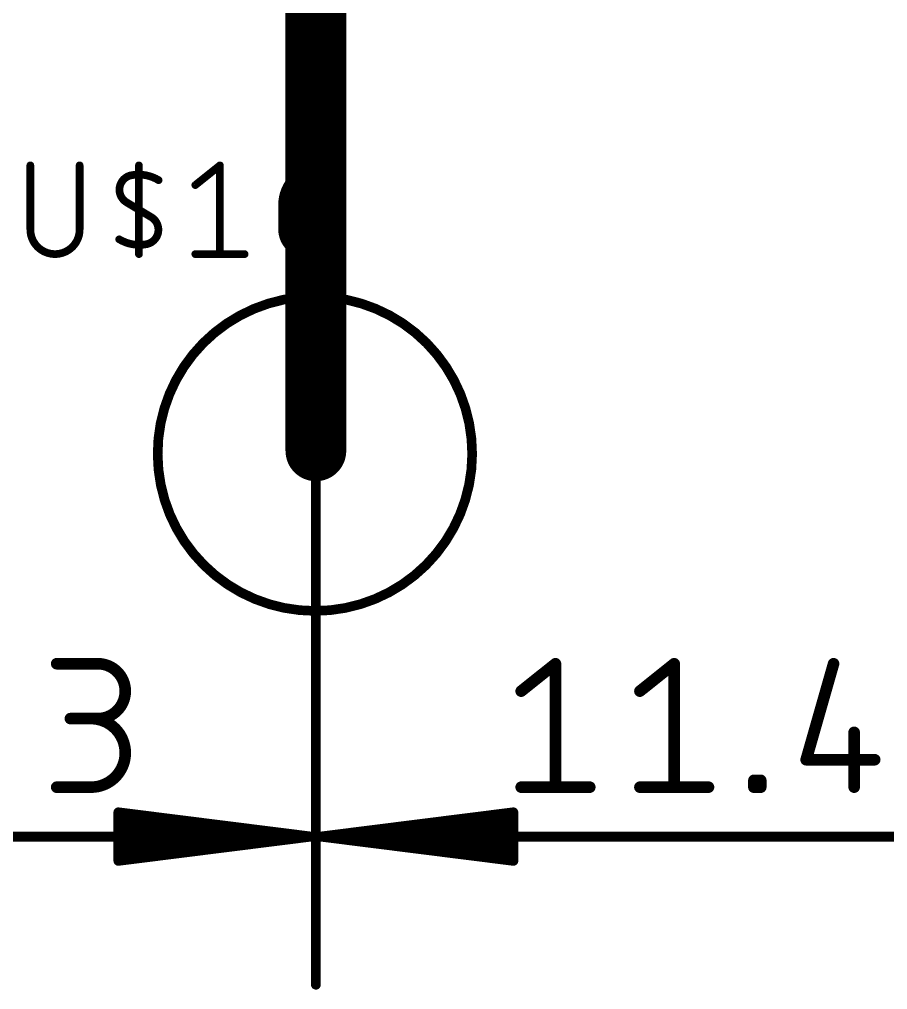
# Model space of a CAD drawing. Extents: x 1 to 105, y 18 to 66.
# Drawn here: x 50.71 to 62.14, y 18.3 to 31.08 of the extents above; entities that cross this region are included whole.
import ezdxf

# ---------------------------------------------------------------- set-up
doc = ezdxf.new("R2010")
doc.units = 0
for name, color, linetype in [('1', 12, 'CONTINUOUS'), ('17', 122, 'CONTINUOUS'), ('20', 31, 'CONTINUOUS'), ('23', 53, 'CONTINUOUS'), ('25', 251, 'CONTINUOUS'), ('29', 251, 'CONTINUOUS'), ('30', 251, 'CONTINUOUS'), ('4', 41, 'CONTINUOUS'), ('44', 251, 'CONTINUOUS')]:
    doc.layers.add(name, color=color, linetype=linetype)

# ---------------------------------------------------------------- blocks, each defined once
blk = doc.blocks.new('ROUNDP')
at = {"const_width": 0.5}
blk.add_lwpolyline([(0, -0.25, 1), (0, 0.25, 1), (0, -0.25)], format="xyb", dxfattribs=at)

msp = doc.modelspace()

# ---------------------------------------------------------------- linework, layer by layer
at = {"layer": '1'}
for points, const_width in [([(54.5846, 27.432, 326.0155), (54.61, 27.432)], 0.127), ([(54.6102, 27.4637, 1), (54.6098, 27.4003)], 0.0635), ([(54.5848, 27.4003, 1), (54.5844, 27.4637)], 0.0635), ([(54.6425, 25.4, 1), (54.5775, 25.4)], 0.065), ([(54.6425, 25.4, 1), (54.5775, 25.4)], 0.065), ([(51.1975, 22.6344, 1), (51.1975, 22.5582)], 0.0762), ([(51.7393, 21.8738, 1), (51.7393, 22.5963)], 0.1524), ([(51.7393, 22.6344, 1), (51.7393, 22.5582)], 0.0762), ([(51.7393, 22.5582, 1), (51.7393, 22.6344)], 0.0762), ([(57.8025, 22.5963, 1), (57.7263, 22.5963)], 0.0762), ([(57.7882, 22.5665, 1), (57.7406, 22.6261)], 0.0762), ([(59.3656, 22.5963, 1), (59.2894, 22.5963)], 0.0762), ([(59.3513, 22.5665, 1), (59.3037, 22.6261)], 0.0762), ([(61.4622, 22.5858, 1), (61.389, 22.6068)], 0.0762), ([(57.289, 22.2648, 1), (57.3367, 22.2053)], 0.0762), ([(58.8522, 22.2648, 1), (58.8998, 22.2053)], 0.0762), ([(51.3781, 21.9119, 1), (51.3781, 21.8357)], 0.0762), ([(51.649, 20.9707, 1), (51.649, 21.8738)], 0.1524), ([(51.649, 21.9119, 1), (51.649, 21.8357)], 0.0762), ([(51.7393, 21.9119, 1), (51.7393, 21.8357)], 0.0762), ([(51.7393, 21.8357, 1), (51.7393, 21.9119)], 0.0762), ([(61.7346, 21.6932, 1), (61.6584, 21.6932)], 0.0762), ([(61.0643, 21.37, 1), (61.0643, 21.2938)], 0.0762), ([(61.0277, 21.3424, 1), (61.101, 21.3215)], 0.0762), ([(61.9674, 21.2938, 1), (61.9674, 21.37)], 0.0762), ([(60.4147, 21.061, 1), (60.3385, 21.061)], 0.0762), ([(60.3766, 21.0991, 1), (60.3766, 21.0229)], 0.0762), ([(60.505, 21.061, 1), (60.4288, 21.061)], 0.0762), ([(60.4669, 21.0229, 1), (60.4669, 21.0991)], 0.0762), ([(51.1975, 21.0088, 1), (51.1975, 20.9326)], 0.0762), ([(51.649, 21.0088, 1), (51.649, 20.9326)], 0.0762), ([(51.649, 20.9326, 1), (51.649, 21.0088)], 0.0762), ([(57.3129, 21.0088, 1), (57.3129, 20.9326)], 0.0762), ([(57.7263, 20.9707, 1), (57.8025, 20.9707)], 0.0762), ([(58.216, 20.9326, 1), (58.216, 21.0088)], 0.0762), ([(58.876, 21.0088, 1), (58.876, 20.9326)], 0.0762), ([(59.2894, 20.9707, 1), (59.3656, 20.9707)], 0.0762), ([(59.7791, 20.9326, 1), (59.7791, 21.0088)], 0.0762), ([(60.3766, 21.0088, 1), (60.3766, 20.9326)], 0.0762), ([(60.3385, 20.9707, 1), (60.4147, 20.9707)], 0.0762), ([(60.4288, 20.9707, 1), (60.505, 20.9707)], 0.0762), ([(60.4669, 20.9326, 1), (60.4669, 21.0088)], 0.0762), ([(61.6584, 20.9707, 1), (61.7346, 20.9707)], 0.0762), ([(52.0141, 20.6715, 1), (52.0059, 20.607)], 0.065), ([(52.0425, 20.6392, 1), (51.9775, 20.6392)], 0.065), ([(57.2425, 20.6392, 1), (57.1775, 20.6392)], 0.065), ([(57.2141, 20.607, 1), (57.2059, 20.6715)], 0.065), ([(52.0133, 20.6123, 1), (52.0067, 20.5477)], 0.065), ([(57.2133, 20.5477, 1), (57.2067, 20.6123)], 0.065), ([(52.0117, 20.4825, 1), (52.0083, 20.4175)], 0.065), ([(57.2117, 20.4175, 1), (57.2083, 20.4825)], 0.065), ([(54.5491, 20.2878, 1), (54.5409, 20.3522)], 0.065), ([(54.5409, 20.2878, 1), (54.5491, 20.3522)], 0.065), ([(54.5483, 20.2877, 1), (54.5417, 20.3523)], 0.065), ([(54.5417, 20.2877, 1), (54.5483, 20.3523)], 0.065), ([(54.5433, 20.2875, 1), (54.5467, 20.3525)], 0.065), ([(54.5467, 20.2875, 1), (54.5433, 20.3525)], 0.065), ([(54.545, 20.2875, 1), (54.545, 20.3525)], 0.065), ([(54.675, 20.3525, 1), (54.675, 20.2875)], 0.065), ([(54.6791, 20.3522, 1), (54.6709, 20.2878)], 0.065), ([(54.6733, 20.3525, 1), (54.6767, 20.2875)], 0.065), ([(54.6767, 20.3525, 1), (54.6733, 20.2875)], 0.065), ([(54.6783, 20.3523, 1), (54.6717, 20.2877)], 0.065), ([(54.6717, 20.3523, 1), (54.6783, 20.2877)], 0.065), ([(54.6709, 20.3522, 1), (54.6791, 20.2878)], 0.065), ([(52.0083, 20.2225, 1), (52.0117, 20.1575)], 0.065), ([(57.2083, 20.1575, 1), (57.2117, 20.2225)], 0.065), ([(52.0067, 20.0923, 1), (52.0133, 20.0277)], 0.065), ([(52.0059, 20.033, 1), (52.0141, 19.9685)], 0.065), ([(57.2059, 19.9685, 1), (57.2141, 20.033)], 0.065), ([(57.2067, 20.0277, 1), (57.2133, 20.0923)], 0.065), ([(51.9775, 20.0008, 1), (52.0425, 20.0008)], 0.065), ([(57.1775, 20.0008, 1), (57.2425, 20.0008)], 0.065), ([(54.5775, 18.37, 1), (54.6425, 18.37)], 0.065), ([(54.5775, 18.37, 1), (54.6425, 18.37)], 0.065)]:
    msp.add_lwpolyline(points, format="xyb", dxfattribs=dict(at, const_width=const_width))
for points, const_width in [([(54.61, 25.4), (54.61, 18.37)], 0.13), ([(54.61, 25.4), (54.61, 18.37)], 0.13), ([(51.1975, 22.5963), (51.7393, 22.5963)], 0.1524), ([(57.3129, 22.2351), (57.7644, 22.5963)], 0.1524), ([(57.7644, 22.5963), (57.7644, 20.9707)], 0.1524), ([(58.876, 22.2351), (59.3275, 22.5963)], 0.1524), ([(59.3275, 22.5963), (59.3275, 20.9707)], 0.1524), ([(61.4256, 22.5963), (61.0643, 21.3319)], 0.1524), ([(51.7393, 21.8738), (51.3781, 21.8738)], 0.1524), ([(61.6965, 21.6932), (61.6965, 20.9707)], 0.1524), ([(61.0643, 21.3319), (61.9674, 21.3319)], 0.1524), ([(60.3766, 20.9707), (60.3766, 21.061)], 0.1524), ([(60.3766, 21.061), (60.4669, 21.061)], 0.1524), ([(60.4669, 21.061), (60.4669, 20.9707)], 0.1524), ([(51.1975, 20.9707), (51.649, 20.9707)], 0.1524), ([(57.3129, 20.9707), (58.216, 20.9707)], 0.1524), ([(58.876, 20.9707), (59.7791, 20.9707)], 0.1524), ([(60.4669, 20.9707), (60.3766, 20.9707)], 0.1524), ([(54.545, 20.32), (52.01, 20.6392)], 0.13), ([(52.01, 20.6392), (52.01, 20.0008)], 0.13), ([(54.675, 20.32), (57.21, 20.6392)], 0.13), ([(57.21, 20.6392), (57.21, 20.0008)], 0.13), ([(54.545, 20.32), (52.01, 20.58)], 0.13), ([(54.675, 20.32), (57.21, 20.58)], 0.13), ([(54.545, 20.32), (52.01, 20.45)], 0.13), ([(54.675, 20.32), (57.21, 20.45)], 0.13), ([(43.245, 20.32), (54.545, 20.32)], 0.13), ([(52.01, 20.0008), (54.545, 20.32)], 0.13), ([(52.01, 20.19), (54.545, 20.32)], 0.13), ([(52.01, 20.06), (54.545, 20.32)], 0.13), ([(54.675, 20.32), (65.975, 20.32)], 0.13), ([(57.21, 20.0008), (54.675, 20.32)], 0.13), ([(57.21, 20.19), (54.675, 20.32)], 0.13), ([(57.21, 20.06), (54.675, 20.32)], 0.13)]:
    msp.add_lwpolyline(points, dxfattribs=dict(at, const_width=const_width))
at = {"layer": '20'}
msp.add_line((5.08, 20.32), (105.39, 20.32), dxfattribs=at)
at = {"layer": '23'}
msp.add_point((54.61, 25.4), dxfattribs=at)
at = {"layer": '25', "const_width": 0.1016}
for points in [[(50.8508, 29.1592), (50.8508, 28.3154)], [(51.4999, 28.3154), (51.4999, 29.1592)], [(52.2803, 27.9908), (52.2803, 29.1592)], [(53.0225, 28.8996), (53.3471, 29.1592)], [(53.3471, 29.1592), (53.3471, 27.9908)], [(52.2803, 28.575), (52.118, 28.6724)], [(52.2803, 28.575), (52.4425, 28.4776)], [(54.1655, 28.6399), (54.555, 28.6399)], [(54.1655, 28.3154), (54.1655, 28.6399)], [(54.8146, 28.3803), (54.8146, 28.3154)], [(53.0225, 27.9908), (53.6716, 27.9908)]]:
    msp.add_lwpolyline(points, dxfattribs=at)
at = {"layer": '25'}
for points, const_width in [([(50.8762, 29.1592, 1), (50.8254, 29.1592)], 0.0508), ([(51.5253, 29.1592, 1), (51.4745, 29.1592)], 0.0508), ([(52.3057, 29.1592, 1), (52.2549, 29.1592)], 0.0508), ([(53.3725, 29.1592, 1), (53.3217, 29.1592)], 0.0508), ([(53.3629, 29.1394, 1), (53.3312, 29.179)], 0.0508), ([(54.6848, 29.1592, 0.4142), (54.1655, 28.6399)], 0.1016), ([(54.6848, 29.1338, 1), (54.6848, 29.1846)], 0.0508), ([(52.1829, 29.0294, 0.6917), (52.118, 28.6724)], 0.1016), ([(52.1783, 29.0544, 1), (52.1874, 29.0044)], 0.0508), ([(52.5399, 28.9645, 0.1823), (52.1829, 29.0294)], 0.1016), ([(52.1874, 29.0044, 1), (52.1783, 29.0544)], 0.0508), ([(52.5268, 28.9427, 1), (52.553, 28.9862)], 0.0508), ([(53.0066, 28.9194, 1), (53.0384, 28.8797)], 0.0508), ([(52.131, 28.6941, 1), (52.1049, 28.6506)], 0.0508), ([(52.1049, 28.6506, 1), (52.131, 28.6941)], 0.0508), ([(52.2933, 28.5968, 1), (52.2672, 28.5532)], 0.0508), ([(52.2672, 28.5532, 1), (52.2933, 28.5968)], 0.0508), ([(54.1655, 28.6653, 1), (54.1655, 28.6145)], 0.0508), ([(54.1909, 28.6399, 1), (54.1401, 28.6399)], 0.0508), ([(54.1401, 28.6399, 1), (54.1909, 28.6399)], 0.0508), ([(54.8146, 28.3803, 0.4142), (54.555, 28.6399)], 0.1016), ([(54.555, 28.6653, 1), (54.555, 28.6145)], 0.0508), ([(54.555, 28.6145, 1), (54.555, 28.6653)], 0.0508), ([(52.3776, 28.1206, 0.6917), (52.4425, 28.4776)], 0.1016), ([(52.4556, 28.4994, 1), (52.4295, 28.4559)], 0.0508), ([(52.4295, 28.4559, 1), (52.4556, 28.4994)], 0.0508), ([(50.8508, 28.3154, 1), (51.4999, 28.3154)], 0.1016), ([(50.8762, 28.3154, 1), (50.8254, 28.3154)], 0.0508), ([(51.5253, 28.3154, 1), (51.4745, 28.3154)], 0.0508), ([(54.1655, 28.3154, 1), (54.8146, 28.3154)], 0.1016), ([(54.1909, 28.3154, 1), (54.1401, 28.3154)], 0.0508), ([(54.84, 28.3803, 1), (54.7892, 28.3803)], 0.0508), ([(54.7892, 28.3803, 1), (54.84, 28.3803)], 0.0508), ([(54.84, 28.3154, 1), (54.7892, 28.3154)], 0.0508), ([(50.8254, 28.3154, 1), (50.8762, 28.3154)], 0.0508), ([(51.4745, 28.3154, 1), (51.5253, 28.3154)], 0.0508), ([(52.0206, 28.1855, 0.1823), (52.3776, 28.1206)], 0.1016), ([(52.0337, 28.2073, 1), (52.0075, 28.1638)], 0.0508), ([(54.1401, 28.3154, 1), (54.1909, 28.3154)], 0.0508), ([(54.7892, 28.3154, 1), (54.84, 28.3154)], 0.0508), ([(52.3731, 28.1456, 1), (52.3822, 28.0956)], 0.0508), ([(52.3822, 28.0956, 1), (52.3731, 28.1456)], 0.0508), ([(52.2549, 27.9908, 1), (52.3057, 27.9908)], 0.0508), ([(53.0225, 28.0162, 1), (53.0225, 27.9654)], 0.0508), ([(53.3217, 27.9908, 1), (53.3725, 27.9908)], 0.0508), ([(53.6716, 27.9654, 1), (53.6716, 28.0162)], 0.0508)]:
    msp.add_lwpolyline(points, format="xyb", dxfattribs=dict(at, const_width=const_width))
at = {"layer": '4', "const_width": 0.8}
msp.add_lwpolyline([(54.61, 31.54), (54.61, 25.4)], dxfattribs=at)
at = {"layer": '4', "const_width": 0.4}
msp.add_lwpolyline([(54.41, 25.4, 1), (54.81, 25.4)], format="xyb", dxfattribs=at)
at = {"layer": '44'}
msp.add_circle((54.61, 25.4), 0, dxfattribs=at)

# ---------------------------------------------------------------- block references
at = {"layer": '17', "xscale": 0.0002, "yscale": 0.0002}
msp.add_blockref('ROUNDP', (54.61, 25.4), dxfattribs=at)
msp.add_blockref('ROUNDP', (54.61, 25.4), dxfattribs=at)
msp.add_blockref('ROUNDP', (54.61, 25.4), dxfattribs=at)
msp.add_blockref('ROUNDP', (54.61, 25.4), dxfattribs=at)
msp.add_blockref('ROUNDP', (54.61, 25.4), dxfattribs=at)
msp.add_blockref('ROUNDP', (54.61, 25.4), dxfattribs=at)
msp.add_blockref('ROUNDP', (54.61, 25.4), dxfattribs=at)
msp.add_blockref('ROUNDP', (54.61, 25.4), dxfattribs=at)
msp.add_blockref('ROUNDP', (54.61, 25.4), dxfattribs=at)
msp.add_blockref('ROUNDP', (54.61, 25.4), dxfattribs=at)
msp.add_blockref('ROUNDP', (54.61, 25.4), dxfattribs=at)
msp.add_blockref('ROUNDP', (54.61, 25.4), dxfattribs=at)
msp.add_blockref('ROUNDP', (54.61, 25.4), dxfattribs=at)
msp.add_blockref('ROUNDP', (54.61, 25.4), dxfattribs=at)
msp.add_blockref('ROUNDP', (54.61, 25.4), dxfattribs=at)
msp.add_blockref('ROUNDP', (54.61, 25.4), dxfattribs=at)
at = {"layer": '29', "xscale": 0.2034, "yscale": 0.2034}
msp.add_blockref('ROUNDP', (54.61, 25.4), dxfattribs=at)
at = {"layer": '30', "xscale": 0.2034, "yscale": 0.2034}
msp.add_blockref('ROUNDP', (54.61, 25.4), dxfattribs=at)

doc.saveas('drawing.dxf')
